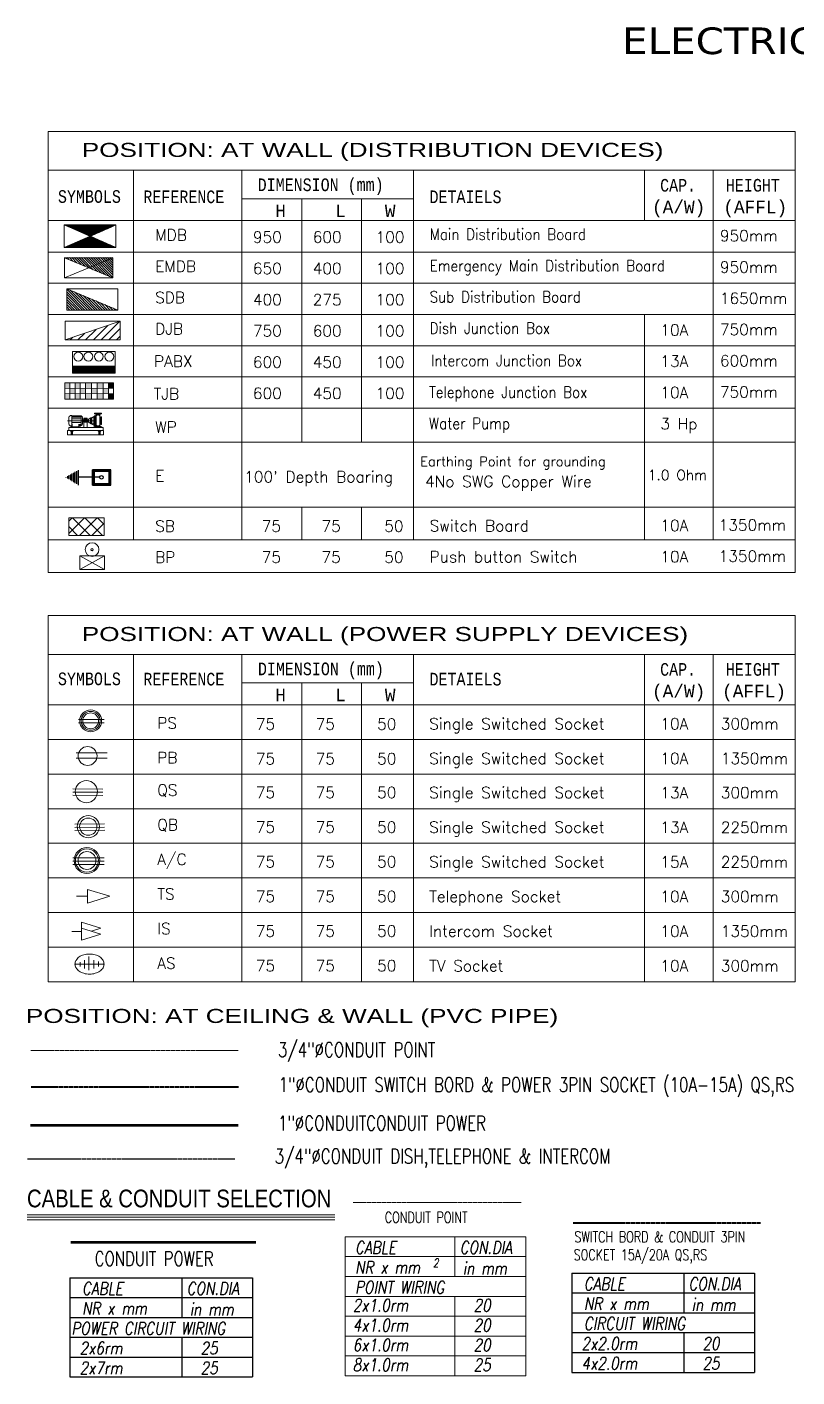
# Model space of a CAD drawing. Header units: inches. Extents: x 23915 to 29834, y 6638 to 7786.
# Drawn here: x 29247.8 to 29463.5, y 7266.6 to 7644.8 of the extents above; entities that cross this region are included whole.
import ezdxf

# ---------------------------------------------------------------- set-up
doc = ezdxf.new("R2010")
doc.units = ezdxf.units.IN
doc.header["$MEASUREMENT"] = 0
for name, pattern in [('BORDER', [1.75, 0.5, -0.25, 0.5, -0.25, 0, -0.25]), ('CENTER', [2, 1.25, -0.25, 0.25, -0.25]), ('CENTER2', [1.125, 0.75, -0.125, 0.125, -0.125]), ('HIDDEN', [0.375, 0.25, -0.125])]:
    doc.linetypes.add(name, pattern=pattern)
for name, color, linetype, lineweight in [('AN-TEXT-LEVEL', 252, 'Continuous', 18), ('CONDUIT', 10, 'HIDDEN', 18), ('E-AC-Socket-15A', 52, 'Continuous', 18), ('E-BP-Bell-Push', 190, 'Continuous', 18), ('E-CKT', 7, 'Continuous', 9), ('E-Con-Point', 204, 'HIDDEN', 20), ('E-Conduit-Power', 150, 'Continuous', 53), ('E-Conduit-QS RS SB', 6, 'CENTER2', 40), ('E-DJB Steel Box', 122, 'Continuous', 18), ('E-fixtur', 2, 'Continuous', 18), ('E-IS-Intercome-Socket', 201, 'Continuous', 18), ('E-Legend', 7, 'Continuous', 20), ('E-MDB', 1, 'Continuous', 15), ('E-PS-Socket-5A', 32, 'Continuous', 18), ('E-QB-Socket-20A', 40, 'Continuous', 18), ('E-QS-Socket-15A', 30, 'Continuous', 18), ('E-SB-Switch-Board', 5, 'Continuous', 18), ('E-Sub-Distrubtion board', 242, 'Continuous', 18), ('E-Tel Dish IC-Conduit', 11, 'BORDER', 30), ('E-Telephone-Socket', 11, 'Continuous', 18), ('E-TJB Steel Box', 14, 'Continuous', 18), ('E-Tv-Socket', 13, 'Continuous', 18), ('E. FITTING3', 56, 'Continuous', 18), ('ELEC-FITTING', 118, 'Continuous', 20)]:
    doc.layers.add(name, color=color, linetype=linetype, lineweight=lineweight)
doc.layers.add('TEXT', color=5, linetype='Continuous')
doc.styles.add('DIM', font='arial.ttf', dxfattribs={"width": 0.8, "height": 5})
doc.styles.add('SIMPLEX', font='simplex.shx', dxfattribs={"width": 0.7})
doc.styles.add('TAHUMA', font='tahoma.ttf')
doc.styles.add('TAVE1', font='ROMANS.shx', dxfattribs={"width": 0.75})
doc.styles.add('TEX', font='monotxt.shx', dxfattribs={"height": 12})
doc.styles.add('TIMES', font='ARIALN.TTF')

# ---------------------------------------------------------------- blocks, each defined once
blk = doc.blocks.new('*X29')
at = {"color": 0}
for p, q in [((10767.22, 16968.55), (10776.15, 16977.47)), ((10768.99, 16968.55), (10779.18, 16978.74)), ((10770.76, 16968.55), (10782.22, 16980.01)), ((10772.53, 16968.55), (10785.26, 16981.29)), ((10774.29, 16968.55), (10788.3, 16982.56)), ((10776.06, 16968.55), (10790.67, 16983.16)), ((10777.83, 16968.55), (10790.67, 16981.39)), ((10779.6, 16968.55), (10790.67, 16979.63)), ((10781.36, 16968.55), (10790.67, 16977.86)), ((10754.85, 16968.55), (10754.87, 16968.57)), ((10756.62, 16968.55), (10757.91, 16969.84)), ((10758.38, 16968.55), (10760.95, 16971.12)), ((10760.15, 16968.55), (10763.99, 16972.39)), ((10761.92, 16968.55), (10767.03, 16973.66)), ((10763.69, 16968.55), (10770.07, 16974.93)), ((10765.46, 16968.55), (10773.11, 16976.2)), ((10783.13, 16968.55), (10790.67, 16976.09)), ((10784.9, 16968.55), (10790.67, 16974.32)), ((10786.67, 16968.55), (10790.67, 16972.55)), ((10788.44, 16968.55), (10790.67, 16970.79)), ((10790.2, 16968.55), (10790.67, 16969.02))]:
    blk.add_line(p, q, dxfattribs=at)
blk = doc.blocks.new('SDB')
for p, q in [((0, -7.5), (17.93, 0)), ((0, -7.5), (0, 0)), ((0, 0), (17.93, 0)), ((17.93, 0), (17.93, -7.5)), ((0, -7.5), (17.93, -7.5))]:
    blk.add_line(p, q)
at = {"xscale": 0.5, "yscale": 0.5, "zscale": 0.5}
blk.add_blockref('*X29', (-5377.41, -8491.77), dxfattribs=at)
blk = doc.blocks.new('SW')
h = blk.add_hatch()
h.set_pattern_fill('ANSI37', color=256, scale=24, style=0)
h.set_pattern_definition([(45, (-59.5238, -1151.0284), (-2.12132, 2.12132), []), (135, (-59.5238, -1151.0284), (-2.12132, -2.12132), [])])
h.paths.add_polyline_path([(-24, -15.52), (-12, -15.52), (-12, -21.52), (-24, -21.52)])
for p, q in [((-24, -15.52), (-12, -15.52)), ((-24, -15.52), (-24, -21.52)), ((-12, -15.52), (-12, -21.52)), ((-24, -21.52), (-12, -21.52))]:
    blk.add_line(p, q)
blk = doc.blocks.new('A$C4DCB0E22')
at = {"layer": 'E-SB-Switch-Board', "xscale": 1.5, "yscale": 1.5, "zscale": 1.5, "rotation": 90.05046403147966}
blk.add_blockref('SW', (-23.29, 35.98), dxfattribs=at)
blk = doc.blocks.new('P')
h = blk.add_hatch()
h.set_pattern_fill('ANSI31', color=256, style=0)
h.set_pattern_definition([(45, (5262.17775, 6617.84506), (-0.0883883476, 0.0883883476), [])])
h.paths.add_polyline_path([(-3.05, -22.93), (9.68, -17.33), (-15.78, -17.33)])
h = blk.add_hatch()
h.set_pattern_fill('ANSI31', color=256, style=0)
h.set_pattern_definition([(315, (5262.17775, -6663.70471), (-0.0883883476, -0.0883883476), [])])
h.paths.add_polyline_path([(-3.05, -22.93), (9.68, -28.53), (-15.78, -28.53)])
for p, q in [((-3.05, -22.93), (-15.78, -17.33)), ((-15.78, -17.33), (9.68, -17.33)), ((-15.78, -28.53), (-15.78, -17.33)), ((-3.05, -22.93), (9.68, -17.33)), ((9.68, -17.33), (9.68, -28.53)), ((-15.78, -28.53), (-3.05, -22.93)), ((-3.05, -22.93), (9.68, -28.53)), ((9.68, -28.53), (-15.78, -28.53))]:
    blk.add_line(p, q)
blk = doc.blocks.new('*X53')
at = {"color": 0}
for p, q in [((10774.3, 16968.5), (10788.3, 16982.6)), ((10776.1, 16968.5), (10790.7, 16983.2)), ((10777.8, 16968.5), (10790.7, 16981.4)), ((10760.2, 16968.5), (10764, 16972.4)), ((10761.9, 16968.5), (10767, 16973.7)), ((10763.7, 16968.5), (10770.1, 16974.9)), ((10765.5, 16968.5), (10773.1, 16976.2)), ((10767.2, 16968.5), (10776.1, 16977.5)), ((10769, 16968.5), (10779.2, 16978.7)), ((10770.8, 16968.5), (10782.2, 16980)), ((10772.5, 16968.5), (10785.3, 16981.3)), ((10779.6, 16968.5), (10790.7, 16979.6)), ((10781.4, 16968.5), (10790.7, 16977.9)), ((10783.1, 16968.5), (10790.7, 16976.1)), ((10784.9, 16968.5), (10790.7, 16974.3)), ((10786.7, 16968.5), (10790.7, 16972.6)), ((10754.8, 16968.5), (10754.9, 16968.6)), ((10756.6, 16968.5), (10757.9, 16969.8)), ((10758.4, 16968.5), (10761, 16971.1)), ((10788.4, 16968.5), (10790.7, 16970.8)), ((10790.2, 16968.5), (10790.7, 16969))]:
    blk.add_line(p, q, dxfattribs=at)
blk = doc.blocks.new('A$C46D62743')
for p, q in [((17, 65), (316, 368)), ((57, 25), (356, 328))]:
    blk.add_line(p, q)
for radius in [183, 158, 133]:
    blk.add_circle((183, 183), radius)
blk = doc.blocks.new('3PIN15A')
for p, q in [((-7.54, -5.07), (6.43, 8.9)), ((-6.06, -6.56), (7.92, 7.41)), ((-4.57, -8.05), (9.41, 5.92))]:
    blk.add_line(p, q)
blk.add_circle((0, 0), 7.37)
blk = doc.blocks.new('A$C44EE3311')
for p, q in [((20, 94), (439, 513)), ((64, 49), (484, 468)), ((109, 5), (529, 424))]:
    blk.add_line(p, q)
for radius in [246, 221, 171]:
    blk.add_circle((246, 246), radius)
blk = doc.blocks.new('A$C12B00F2E')
for p, q in [((660, 136), (223, 271)), ((223, 0), (223, 271)), ((0, 136), (223, 136)), ((660, 136), (223, 0))]:
    blk.add_line(p, q)
blk = doc.blocks.new('E-TV')
at = {"layer": 'E-Tv-Socket'}
for p, q in [((-26.5, 13), (-0.8, 13)), ((-22, 15.2), (-22, 11.3)), ((-18.1, 16.9), (-18.1, 9.6)), ((-14.2, 18.5), (-14.2, 6.3)), ((-9.7, 16.9), (-9.7, 9.6)), ((-5.8, 15.2), (-5.8, 10.7))]:
    blk.add_line(p, q, dxfattribs=at)
for centre, radius, start, end in [((-20.2, 13), 6.31, 149.2053, 180), ((-20.2, 13), 6.31, 180, 210.7947), ((-17, 11.1), 9.96, 124.7991, 149.2053), ((-15, 8.1), 13.6, 106.0599, 124.7991), ((-13.6, 3.5), 18.4, 90, 106.0599), ((-13.6, 3.5), 18.4, 73.9401, 90), ((-12.3, 8.1), 13.6, 55.2009, 73.9401), ((-10.2, 11.1), 9.96, 30.7947, 55.2009), ((-7.1, 13), 6.31, 0, 30.7947), ((-7.1, 13), 6.31, 329.2053, 0), ((-17, 14.8), 9.96, 210.7947, 235.2009), ((-15, 17.8), 13.6, 235.2009, 253.9401), ((-13.6, 22.5), 18.4, 253.9401, 270), ((-13.6, 22.5), 18.4, 270, 286.0599), ((-12.3, 17.8), 13.6, 286.0599, 304.7991), ((-10.2, 14.8), 9.96, 304.7991, 329.2053)]:
    blk.add_arc(centre, radius, start, end, dxfattribs=at)
blk = doc.blocks.new('A$C35A322F8')
for p, q in [((660, 271), (223, 407)), ((223, 0), (223, 407)), ((0, 213), (223, 213)), ((660, 271), (223, 136)), ((660, 136), (223, 0)), ((660, 136), (442, 203))]:
    blk.add_line(p, q)
blk = doc.blocks.new('motor')
at = {"layer": 'ELEC-FITTING', "linetype": 'Continuous', "ltscale": 30}
for p, q in [((25.1, 12.3), (-0.1, 12.3)), ((1.1, 9.5), (1.1, 15.1)), ((3.6, 16.8), (2.2, 16.8)), ((3.6, 7.8), (3.6, 16.8)), ((12, 16.5), (3.6, 16.5)), ((12, 16.3), (3.6, 16.3)), ((12, 15.5), (3.6, 15.5)), ((12, 14), (3.6, 14)), ((12, 8.1), (12, 16.5)), ((13, 9.7), (13, 14.9)), ((13.4, 13.5), (13, 13.5)), ((13.2, 13.1), (13.4, 13.1)), ((14.4, 12.7), (13.2, 12.7)), ((14.1, 14.6), (14.1, 6.2)), ((17.2, 14.6), (14.1, 14.6)), ((17.2, 14.4), (14.1, 14.4)), ((17.2, 13.6), (14.1, 13.6)), ((14.7, 13.1), (14.4, 13.1)), ((14.4, 11.5), (14.4, 13.1)), ((16.5, 13.5), (14.7, 13.5)), ((14.7, 11.1), (14.7, 13.5)), ((15.3, 11.1), (15.3, 13.5)), ((16, 11.1), (16, 13.5)), ((16.5, 11.1), (16.5, 13.5)), ((16.9, 13.1), (16.5, 13.1)), ((16.9, 11.5), (16.9, 13.1)), ((18, 12.7), (16.9, 12.7)), ((17.2, 14.6), (17.2, 6.2)), ((18.4, 13.5), (18, 13.5)), ((18, 11), (18, 13.5)), ((23.7, 16.4), (20.8, 14.7)), ((22.9, 15), (21.4, 14.7)), ((29.7, 19), (23.6, 19)), ((23.6, 18.4), (23.6, 19)), ((29.7, 18.4), (23.6, 18.4)), ((25.1, 16.4), (24.3, 16.4)), ((24.5, 18.1), (24.5, 18.4)), ((28.8, 18.1), (24.5, 18.1)), ((25.1, 6.8), (25.1, 18.1)), ((28.2, 6.8), (28.2, 18.1)), ((29.3, 14.1), (28.2, 14.1)), ((28.8, 18.1), (28.8, 18.4)), ((29.3, 8.9), (29.3, 15.7)), ((29.9, 15.7), (29.3, 15.7)), ((29.7, 19), (29.7, 18.4)), ((29.9, 8.9), (29.9, 15.7)), ((0, 0), (0, 3.7)), ((31.6, 3.7), (0, 3.7)), ((31.6, 0), (0, 0)), ((1.2, 3.7), (1.2, 6.2)), ((31.3, 6.2), (1.2, 6.2)), ((3.6, 7.8), (2.2, 7.8)), ((4.9, 3.1), (2.5, 3.1)), ((4.7, 3.1), (2.7, 2.7)), ((4.7, 2.7), (2.7, 2.3)), ((4.7, 2.7), (2.7, 2.7)), ((4.7, 2.3), (2.7, 1.9)), ((4.7, 2.3), (2.7, 2.3)), ((4.7, 1.9), (2.7, 1.5)), ((4.7, 1.9), (2.7, 1.9)), ((4.7, 1.5), (2.7, 1.2)), ((4.7, 1.5), (2.7, 1.5)), ((4.7, 1.2), (2.7, 0.8)), ((4.7, 1.2), (2.7, 1.2)), ((4.7, 0.8), (2.7, 0.4)), ((4.7, 0.8), (2.7, 0.8)), ((4.7, 0.4), (2.7, 0)), ((4.7, 0.4), (2.7, 0.4)), ((2.8, 6.2), (2.8, 6.9)), ((11.2, 6.9), (2.8, 6.9)), ((3.1, 1.8), (3.1, 1.8)), ((12, 10.6), (3.6, 10.6)), ((4, 9.1), (3.6, 9.1)), ((4, 8.3), (3.6, 8.3)), ((4, 8.1), (3.6, 8.1)), ((4, 9.4), (4, 6.9)), ((9.9, 9.4), (9.9, 6.9)), ((12, 9.1), (9.9, 9.1)), ((12, 8.3), (9.9, 8.3)), ((12, 8.1), (9.9, 8.1)), ((11.2, 6.2), (11.2, 6.9)), ((13.4, 11.1), (13, 11.1)), ((14.4, 11.9), (13.2, 11.9)), ((13.2, 11.5), (13.4, 11.5)), ((14.7, 11.5), (14.4, 11.5)), ((16.5, 11.1), (14.7, 11.1)), ((16.9, 11.5), (16.5, 11.5)), ((18, 11.9), (16.9, 11.9)), ((18.4, 11), (18, 11)), ((23.7, 8.1), (20.8, 9.9)), ((22.9, 9.6), (21.4, 9.9)), ((30.1, 6.8), (23, 6.8)), ((23, 6.8), (23, 6.2)), ((24.2, 6.8), (25.1, 7.7)), ((25.1, 8.1), (24.3, 8.1)), ((28.2, 7.7), (25.1, 7.7)), ((26.7, 7.2), (26.7, 7.7)), ((26.7, 3.1), (26.7, 3.7)), ((26.7, 3.7), (29.2, 3.7)), ((29.2, 3.1), (26.7, 3.1)), ((28.9, 3.1), (27, 2.7)), ((28.9, 2.7), (27, 2.7)), ((28.9, 2.7), (27, 2.3)), ((28.9, 2.3), (27, 2.3)), ((28.9, 2.3), (27, 1.9)), ((28.9, 1.9), (27, 1.9)), ((28.9, 1.9), (27, 1.5)), ((28.9, 1.5), (27, 1.5)), ((28.9, 1.5), (27, 1.2)), ((28.9, 1.2), (27, 1.2)), ((28.9, 1.2), (27, 0.8)), ((28.9, 0.8), (27, 0.8)), ((28.9, 0.8), (27, 0.4)), ((28.9, 0.4), (27, 0.4)), ((28.9, 0.4), (27, 0)), ((27.3, 1.8), (27.3, 1.8)), ((29.3, 10.5), (28.2, 10.5)), ((29.1, 6.8), (28.2, 7.7)), ((29.2, 3.7), (29.2, 3.1)), ((29.9, 8.9), (29.3, 8.9)), ((30.1, 6.2), (30.1, 6.8)), ((31.3, 3.7), (31.3, 6.2)), ((31.6, 0), (31.6, 3.7))]:
    blk.add_line(p, q, dxfattribs=at)
for points in [[(13.2, 11.5), (13.2, 13.1)], [(13.4, 11.1), (13.4, 13.5)], [(21.4, 9.9), (21.4, 14.7)], [(22.9, 9.6), (22.9, 15)], [(2.5, 3.1), (2.5, 3.7), (4.9, 3.7), (4.9, 3.1)]]:
    blk.add_lwpolyline(points, dxfattribs=at)
for points in [[(18.4, 11), (18.4, 13.5, -0.414214), (18.5, 13.6), (20.2, 14.7), (20.2, 9.9), (18.5, 10.9, -0.414214)], [(20.8, 9.8), (20.8, 14.8, 0.414214), (20.7, 14.9), (20.5, 14.9), (20.5, 9.7), (20.7, 9.7, 0.414214)], [(23.7, 8.1), (23.7, 16.5, -0.414214), (23.8, 16.6), (23.9, 16.6), (23.9, 7.9), (23.8, 7.9, -0.414214)], [(24.3, 7.8), (24.3, 16.7, 0.414214), (24.1, 16.8), (24, 16.8, 0.414214), (23.9, 16.7), (23.9, 7.8, 0.414214), (24, 7.7), (24.1, 7.7, 0.414214)]]:
    blk.add_lwpolyline(points, format="xyb", close=True, dxfattribs=at)
for centre, radius, start, end in [((2.9, 15.1), 1.78, 114.5294, 180), ((11.2, 14.9), 1.78, 0, 65.4071), ((26.7, 15.1), 2.22, 46.174, 133.826), ((2.9, 9.5), 1.78, 180, 245.4706), ((11.2, 9.7), 1.78, 294.5929, 0), ((26.7, 9.9), 2.22, 226.174, 313.826)]:
    blk.add_arc(centre, radius, start, end, dxfattribs=at)
blk = doc.blocks.new('A$C19202BDE')
for p, q in [((0, 89), (419, 509)), ((45, 45), (464, 464)), ((89, 0), (509, 419))]:
    blk.add_line(p, q)
for radius in [221, 171]:
    blk.add_circle((226, 242), radius)

msp = doc.modelspace()

# ---------------------------------------------------------------- hatches: boundary and pattern name
at = {"layer": 'CONDUIT', "linetype": 'ByBlock', "lineweight": 25}
h = msp.add_hatch(dxfattribs=at)
h.set_pattern_fill('BRICK', color=256, scale=0.4225, angle=-90, style=0)
h.set_pattern_definition([(270, (30087.06336, 11000.84192), (0.105625, -3e-17), []), (360, (30087.06336, 11000.84192), (8e-17, 0.21125), [0.105625, -0.105625]), (360, (30087.06336, 11000.7363), (8e-17, 0.21125), [-0.105625, 0.105625])])
h.paths.add_polyline_path([(29271.25, 7516.5), (29271.25, 7520.76), (29266.12, 7520.76), (29266.12, 7518.68), (29266.56, 7518.68), (29266.56, 7520.33), (29270.81, 7520.33), (29270.81, 7516.93), (29266.56, 7516.93), (29266.56, 7518.68), (29266.12, 7518.68), (29266.12, 7516.5)])
at = {"layer": 'E-TJB Steel Box'}
h = msp.add_hatch(color=256, dxfattribs=at)
h.paths.add_polyline_path([(29259.79, 7545.12), (29258.4, 7545.12), (29258.4, 7543.62), (29259.79, 7543.62)])
h.paths.add_polyline_path([(29262.69, 7545.12), (29261.27, 7545.12), (29261.27, 7543.62), (29262.69, 7543.61)])
h.paths.add_polyline_path([(29265.83, 7545.12), (29264.14, 7545.12), (29264.14, 7543.61), (29265.83, 7543.61)])
h.paths.add_polyline_path([(29269.1, 7545.12), (29267.47, 7545.12), (29267.47, 7543.6), (29269.1, 7543.6)])
h = msp.add_hatch(color=256, dxfattribs=at)
h.paths.add_polyline_path([(29259.79, 7542.11), (29258.4, 7542.11), (29258.4, 7540.54), (29259.79, 7540.54)])
h.paths.add_polyline_path([(29262.69, 7542.1), (29261.27, 7542.11), (29261.27, 7540.54), (29262.69, 7540.54)])
h.paths.add_polyline_path([(29265.83, 7542.1), (29264.14, 7542.1), (29264.14, 7540.54), (29265.83, 7540.54)])
h.paths.add_polyline_path([(29269.1, 7542.09), (29267.47, 7542.09), (29267.47, 7540.54), (29269.1, 7540.54)])
h = msp.add_hatch(color=256, dxfattribs=at)
h.paths.add_polyline_path([(29270.65, 7543.6), (29269.1, 7543.6), (29269.1, 7542.09), (29270.65, 7542.09)])
h.paths.add_polyline_path([(29267.47, 7543.6), (29265.83, 7543.61), (29265.83, 7542.1), (29267.47, 7542.09)])
h.paths.add_polyline_path([(29262.69, 7542.1), (29264.14, 7542.1), (29264.14, 7543.61), (29262.69, 7543.61)])
h.paths.add_polyline_path([(29259.79, 7542.11), (29261.27, 7542.11), (29261.27, 7543.62), (29259.79, 7543.62)])
h = msp.add_hatch(color=256, dxfattribs=at)
h.paths.add_polyline_path([(29270.65, 7543.6), (29272.04, 7543.59), (29272.04, 7545.12), (29270.65, 7545.12)])
h.paths.add_polyline_path([(29270.65, 7540.54), (29272.04, 7540.54), (29272.04, 7542.08), (29270.65, 7542.09)])

# ---------------------------------------------------------------- linework, layer by layer
at = {"layer": 'AN-TEXT-LEVEL'}
for p, q in [((29262.58, 7492.86), (29262.58, 7494.04)), ((29267.02, 7492.86), (29267.67, 7492.86))]:
    msp.add_line(p, q, dxfattribs=at)
at = {"layer": 'CONDUIT', "linetype": 'ByBlock', "lineweight": 25}
for p, q in [((29259.1, 7518.98), (29259.1, 7518.36)), ((29259.52, 7519.22), (29259.52, 7518.1)), ((29259.94, 7519.45), (29259.94, 7517.84)), ((29260.37, 7519.69), (29260.36, 7517.58)), ((29260.79, 7519.92), (29260.79, 7517.33)), ((29261.21, 7520.16), (29261.21, 7517.07)), ((29261.64, 7520.39), (29261.63, 7516.81)), ((29262.15, 7520.68), (29262.15, 7516.5)), ((29258.68, 7518.75), (29258.68, 7518.61)), ((29268.08, 7518.68), (29262.15, 7518.68))]:
    msp.add_line(p, q, dxfattribs=at)
for points in [[(29271.25, 7520.76), (29266.12, 7520.76), (29266.12, 7516.5), (29271.25, 7516.5)], [(29270.81, 7520.33), (29266.56, 7520.33), (29266.56, 7516.93), (29270.81, 7516.93)]]:
    msp.add_lwpolyline(points, close=True, dxfattribs=at)
msp.add_circle((29268.64, 7518.66), 0.509, dxfattribs=at)
at = {"layer": 'E-BP-Bell-Push', "color": 200}
for p, q in [((29262.58, 7496.71), (29269.51, 7492.86)), ((29269.51, 7496.71), (29262.58, 7492.86)), ((29262.58, 7496.71), (29262.58, 7492.86)), ((29269.51, 7496.71), (29262.58, 7496.71)), ((29269.51, 7492.86), (29269.51, 7496.71)), ((29262.58, 7492.86), (29269.51, 7492.86))]:
    msp.add_line(p, q, dxfattribs=at)
msp.add_circle((29266, 7498.42), 1.92, dxfattribs=at)
for start, end in [(0.0177, 180.0177), (180.0177, 0.0177)]:
    msp.add_arc((29265.99, 7498.39), 0.288, start, end, dxfattribs=at)
at = {"layer": 'E-Con-Point', "ltscale": 0.005}
for p, q in [((29248.83, 7358.05), (29306.96, 7358.05)), ((29339.14, 7315.5), (29386.24, 7315.48))]:
    msp.add_line(p, q, dxfattribs=at)
at = {"layer": 'E-Con-Point', "linetype": 'ByBlock'}
for p, q in [((29336.87, 7305.89), (29387.48, 7305.89)), ((29336.87, 7305.89), (29336.87, 7266.95)), ((29367.64, 7305.89), (29367.64, 7294.77)), ((29387.48, 7305.89), (29387.48, 7266.95)), ((29336.87, 7300.33), (29387.48, 7300.33)), ((29336.87, 7294.77), (29387.48, 7294.77)), ((29336.87, 7289.2), (29387.48, 7289.2)), ((29367.64, 7289.2), (29367.64, 7266.95)), ((29336.87, 7283.64), (29387.48, 7283.64)), ((29336.87, 7278.08), (29387.48, 7278.08)), ((29336.87, 7272.51), (29387.48, 7272.51)), ((29336.87, 7266.95), (29387.48, 7266.95))]:
    msp.add_line(p, q, dxfattribs=at)
at = {"layer": 'E-Conduit-Power', "ltscale": 0.0001}
for p, q in [((29248.79, 7337.2), (29306.91, 7337.2)), ((29260.03, 7304.38), (29311.93, 7304.38))]:
    msp.add_line(p, q, dxfattribs=at)
at = {"layer": 'E-Conduit-Power', "linetype": 'ByBlock', "lineweight": -2}
for p, q in [((29259.78, 7294.42), (29310.99, 7294.42)), ((29259.78, 7294.42), (29259.78, 7266.61)), ((29291.15, 7294.42), (29291.15, 7283.3)), ((29310.99, 7294.42), (29310.99, 7277.73)), ((29259.78, 7288.86), (29310.99, 7288.86)), ((29259.78, 7283.3), (29310.99, 7283.3)), ((29259.78, 7277.73), (29310.99, 7277.73)), ((29291.15, 7277.73), (29291.15, 7266.61)), ((29310.99, 7277.73), (29310.99, 7266.61)), ((29259.78, 7272.17), (29310.99, 7272.17)), ((29259.78, 7266.61), (29310.99, 7266.61))]:
    msp.add_line(p, q, dxfattribs=at)
at = {"layer": 'E-Conduit-QS RS SB', "ltscale": 0.005}
for p, q in [((29248.95, 7347.87), (29307.08, 7347.87)), ((29400.79, 7309.76), (29453.34, 7309.76))]:
    msp.add_line(p, q, dxfattribs=at)
at = {"layer": 'E-Conduit-QS RS SB', "linetype": 'ByBlock', "lineweight": -2}
for p, q in [((29400.37, 7295.72), (29451.58, 7295.72)), ((29400.37, 7295.72), (29400.37, 7267.91)), ((29400.37, 7295.72), (29451.58, 7295.72)), ((29400.37, 7295.72), (29400.37, 7267.91)), ((29431.74, 7295.72), (29431.74, 7284.6)), ((29431.74, 7295.72), (29431.74, 7284.6)), ((29451.58, 7295.72), (29451.58, 7279.03)), ((29451.58, 7295.72), (29451.58, 7279.03)), ((29400.37, 7290.16), (29451.58, 7290.16)), ((29400.37, 7290.16), (29451.58, 7290.16)), ((29400.37, 7284.6), (29451.58, 7284.6)), ((29400.37, 7284.6), (29451.58, 7284.6)), ((29400.37, 7279.03), (29451.58, 7279.03)), ((29400.37, 7279.03), (29451.58, 7279.03)), ((29431.74, 7279.03), (29431.74, 7267.91)), ((29431.74, 7279.03), (29431.74, 7267.91)), ((29451.58, 7279.03), (29451.58, 7267.91)), ((29451.58, 7279.03), (29451.58, 7267.91)), ((29400.37, 7273.47), (29451.58, 7273.47)), ((29400.37, 7273.47), (29451.58, 7273.47)), ((29400.37, 7267.91), (29451.58, 7267.91)), ((29400.37, 7267.91), (29451.58, 7267.91))]:
    msp.add_line(p, q, dxfattribs=at)
at = {"layer": 'E-DJB Steel Box'}
for p, q in [((29273.88, 7562.38), (29258.43, 7562.37)), ((29258.43, 7562.37), (29258.44, 7557.17)), ((29258.44, 7557.17), (29273.88, 7562.38)), ((29270.39, 7561.2), (29266.37, 7557.18)), ((29273.66, 7562.3), (29268.54, 7557.18)), ((29273.88, 7557.18), (29273.88, 7562.38)), ((29258.44, 7557.17), (29273.88, 7557.18)), ((29260.59, 7557.9), (29259.86, 7557.18)), ((29263.86, 7559), (29262.03, 7557.18)), ((29267.12, 7560.1), (29264.2, 7557.18)), ((29273.88, 7560.36), (29270.71, 7557.18)), ((29273.88, 7558.19), (29272.88, 7557.18))]:
    msp.add_line(p, q, dxfattribs=at)
at = {"layer": 'E-fixtur', "color": 1}
for p, q in [((29253.75, 7615.55), (29462.98, 7615.55)), ((29253.75, 7615.55), (29253.75, 7492.03)), ((29462.98, 7492.03), (29462.98, 7615.55)), ((29253.75, 7492.03), (29462.98, 7492.03)), ((29253.75, 7479.92), (29253.75, 7377.32)), ((29253.75, 7479.92), (29462.98, 7479.92)), ((29462.98, 7377.32), (29462.98, 7479.92)), ((29253.75, 7377.32), (29462.98, 7377.32))]:
    msp.add_line(p, q, dxfattribs=at)
at = {"layer": 'E-fixtur', "color": 36}
for p, q in [((29253.75, 7604.69), (29462.98, 7604.69)), ((29277.59, 7501.16), (29277.59, 7604.69)), ((29307.99, 7501.16), (29307.99, 7604.69)), ((29356.01, 7501.16), (29356.01, 7604.69)), ((29420.72, 7590.57), (29420.72, 7604.69)), ((29440.04, 7501.16), (29440.04, 7604.69)), ((29307.99, 7596.67), (29356.01, 7596.67)), ((29324.75, 7596.67), (29324.75, 7528.54)), ((29341.51, 7596.67), (29341.51, 7528.54)), ((29253.75, 7590.57), (29462.98, 7590.57)), ((29253.75, 7581.78), (29462.98, 7581.78)), ((29253.75, 7573.03), (29462.98, 7573.03)), ((29253.75, 7564.28), (29462.98, 7564.28)), ((29420.72, 7501.16), (29420.72, 7564.28)), ((29253.75, 7555.54), (29462.98, 7555.54)), ((29253.75, 7546.79), (29462.98, 7546.79)), ((29253.75, 7538.04), (29462.98, 7538.04)), ((29253.75, 7528.54), (29462.98, 7528.54)), ((29253.75, 7510.28), (29462.98, 7510.28)), ((29324.75, 7510.28), (29324.75, 7501.16)), ((29341.51, 7510.09), (29341.51, 7501.16)), ((29253.75, 7501.16), (29462.98, 7501.16)), ((29253.75, 7469.05), (29462.98, 7469.05)), ((29277.59, 7377.32), (29277.59, 7469.05)), ((29307.99, 7377.32), (29307.99, 7469.05)), ((29356.01, 7377.32), (29356.01, 7469.05)), ((29420.72, 7377.32), (29420.72, 7469.05)), ((29440.04, 7377.32), (29440.04, 7469.05)), ((29307.99, 7461.04), (29356.01, 7461.04)), ((29324.75, 7461.04), (29324.75, 7377.32)), ((29341.51, 7461.04), (29341.51, 7377.32)), ((29253.75, 7454.94), (29462.98, 7454.94)), ((29253.75, 7445.24), (29462.98, 7445.24)), ((29253.75, 7435.53), (29462.98, 7435.53)), ((29253.75, 7425.83), (29462.98, 7425.83)), ((29253.75, 7416.13), (29462.98, 7416.13)), ((29253.75, 7406.43), (29462.98, 7406.43)), ((29253.75, 7396.73), (29462.98, 7396.73)), ((29253.75, 7387.02), (29462.98, 7387.02))]:
    msp.add_line(p, q, dxfattribs=at)
at = {"layer": 'E-Legend', "color": 3, "ltscale": 2}
for p, q in [((29247.78, 7312.06), (29334.05, 7312.06)), ((29247.78, 7311.36), (29334.05, 7311.36)), ((29247.78, 7310.67), (29334.05, 7310.67))]:
    msp.add_line(p, q, dxfattribs=at)
at = {"layer": 'E-SB-Switch-Board'}
for p, q in [((29261.54, 7441.46), (29270.26, 7441.46)), ((29261.55, 7439.95), (29270.26, 7439.94))]:
    msp.add_line(p, q, dxfattribs=at)
at = {"layer": 'E-SB-Switch-Board', "extrusion": (0, 0, -1)}
msp.add_ellipse((29264.75, 7440.59), major_axis=(-1.87, -1.87), ratio=1, start_param=3.13784, end_param=9.421025, dxfattribs=at)
at = {"layer": 'E-Sub-Distrubtion board', "color": 3}
for p, q in [((29258.32, 7580.19), (29271.83, 7574.53)), ((29258.32, 7580.19), (29258.32, 7574.53)), ((29258.32, 7580.19), (29271.83, 7580.19)), ((29258.32, 7574.53), (29271.83, 7580.19)), ((29271.83, 7580.19), (29271.83, 7574.53)), ((29258.32, 7574.53), (29271.83, 7574.53))]:
    msp.add_line(p, q, dxfattribs=at)
at = {"layer": 'E-Tel Dish IC-Conduit', "ltscale": 0.002}
msp.add_line((29247.9, 7327.76), (29306.02, 7327.76), dxfattribs=at)
at = {"layer": 'E-TJB Steel Box'}
for p, q in [((29258.4, 7545.12), (29258.4, 7540.54)), ((29272.04, 7545.12), (29258.4, 7545.12)), ((29258.4, 7543.62), (29272.04, 7543.59)), ((29258.4, 7542.11), (29272.04, 7542.08)), ((29259.79, 7545.12), (29259.79, 7540.54)), ((29261.27, 7545.12), (29261.27, 7540.54)), ((29262.69, 7545.12), (29262.69, 7540.48)), ((29264.14, 7545.12), (29264.14, 7540.51)), ((29265.83, 7545.12), (29265.83, 7540.54)), ((29267.47, 7545.12), (29267.47, 7540.51)), ((29269.1, 7545.12), (29269.1, 7540.51)), ((29270.65, 7545.12), (29270.65, 7540.54)), ((29272.04, 7540.54), (29272.04, 7545.12)), ((29258.4, 7540.54), (29272.04, 7540.54))]:
    msp.add_line(p, q, dxfattribs=at)
at = {"layer": 'E. FITTING3', "ltscale": 0.5}
for p, q in [((29272.44, 7549.84), (29260.53, 7549.84)), ((29272.44, 7549.59), (29260.53, 7549.59)), ((29272.44, 7549.36), (29260.53, 7549.36)), ((29272.44, 7549.1), (29260.53, 7549.1)), ((29272.44, 7548.9), (29260.53, 7548.9)), ((29272.44, 7548.64), (29260.53, 7548.64)), ((29272.44, 7548.39), (29260.53, 7548.39)), ((29272.44, 7548.09), (29260.53, 7548.09))]:
    msp.add_line(p, q, dxfattribs=at)
msp.add_lwpolyline([(29272.44, 7553.88), (29272.44, 7547.8), (29260.53, 7547.8), (29260.53, 7553.88)], close=True, dxfattribs=at)
for centre in [(29262.14, 7552.48), (29264.98, 7552.48), (29267.9, 7552.48), (29270.85, 7552.48)]:
    msp.add_circle(centre, 1.24, dxfattribs=at)

# ---------------------------------------------------------------- block references
at = {"layer": 'E-AC-Socket-15A', "xscale": 0.01466945520605271, "yscale": 0.01466945522224705, "zscale": 0.0146694552196272, "rotation": 314.9156490890725}
msp.add_blockref('A$C44EE3311', (29259.48, 7411.31), dxfattribs=at)
at = {"layer": 'E-IS-Intercome-Socket', "xscale": -0.0123826809322054, "yscale": 0.0123826809331149, "zscale": 0.01238268093767518, "rotation": 180}
msp.add_blockref('A$C35A322F8', (29260.33, 7394.07), dxfattribs=at)
at = {"layer": 'E-MDB', "xscale": 0.5697957520278578, "yscale": 0.5697957520342243, "zscale": 0.5697957520278578}
msp.add_blockref('P', (29267.18, 7599.26), dxfattribs=at)
at = {"layer": 'E-PS-Socket-5A', "xscale": -0.01682646401693972, "yscale": 0.01682646401513921, "zscale": 0.01682646401458231, "rotation": 225.384965370892}
msp.add_blockref('A$C46D62743', (29261.26, 7450.41), dxfattribs=at)
at = {"layer": 'E-QB-Socket-20A', "xscale": 0.01409561214391467, "yscale": 0.01409561217587907, "zscale": 0.01409561217528873, "rotation": 315.6897401540111}
msp.add_blockref('A$C19202BDE', (29260.28, 7420.58), dxfattribs=at)
at = {"layer": 'E-QS-Socket-15A', "xscale": 0.4220898829478396, "yscale": 0.422089882945329, "zscale": 0.4220898829428227, "rotation": 314.7849704464856}
msp.add_blockref('3PIN15A', (29264.41, 7430.61), dxfattribs=at)
at = {"layer": 'E-SB-Switch-Board', "xscale": -0.5506447733314417, "yscale": 0.5506447733314417, "zscale": 0.5506447733282025, "rotation": 90}
msp.add_blockref('A$C4DCB0E22', (29269.41, 7507.35), dxfattribs=at)
at = {"layer": 'E-Sub-Distrubtion board', "color": 3, "xscale": -0.3768515974536502, "yscale": 0.3768515974570619, "zscale": 0.3768515974565281, "rotation": 179.9983769500013}
msp.add_blockref('*X53', (25205.53, 13974.93), dxfattribs=at)
at = {"layer": 'E-Sub-Distrubtion board', "xscale": -0.7984329450082441, "yscale": 0.7984329450064251, "zscale": 0.7984329450061678}
msp.add_blockref('SDB', (29273.21, 7571.5), dxfattribs=at)
at = {"layer": 'E-Telephone-Socket', "xscale": -0.01413749999483116, "yscale": 0.01413750000028813, "zscale": 0.0141375, "rotation": 180}
msp.add_blockref('A$C12B00F2E', (29261.61, 7403.22), dxfattribs=at)
at = {"layer": 'E-Tv-Socket', "xscale": -0.3167716584684968, "yscale": 0.3167716584684968, "zscale": 0.3167716584659913, "rotation": 180}
msp.add_blockref('E-TV', (29269.61, 7386.41), dxfattribs=at)
at = {"layer": 'TEXT', "ltscale": 2, "xscale": 0.3188147672954074, "yscale": 0.3188147672954074, "zscale": 0.3188147672954074}
msp.add_blockref('motor', (29259.16, 7530.6), dxfattribs=at)

# ---------------------------------------------------------------- texts
at = {"layer": 'E-CKT', "color": 5, "style": 'TAHUMA', "width": 1.286268}
msp.add_text('ELECTRICAL, TELEPHONE & TV SYSTEM', height=7.4621, dxfattribs=at).set_placement((29414.47, 7637.23))
at = {"layer": 'E-Con-Point', "style": 'TAVE1', "width": 0.75}
for s, height, p in [('3/4"%%CCONDUIT POINT', 4.0921, (29318.09, 7356.25)), ('CONDUIT POINT', 3.0462, (29348, 7309.83))]:
    msp.add_text(s, height=height, dxfattribs=at).set_placement(p)
at = {"layer": 'E-Con-Point', "linetype": 'ByBlock', "style": 'TAVE1', "oblique": 10, "width": 0.8}
for s, height, p in [('CABLE', 3.493, (29339.68, 7301.13)), ('CON.DIA', 3.493, (29369, 7301.13)), ('2', 2.43, (29361.46, 7297.35)), ('NR x mm', 3.493, (29339.68, 7295.57)), ('in mm ', 3.493, (29369.85, 7295.31)), ('POINT WIRING', 3.4931, (29339.68, 7290)), ('2x1.0rm', 3.493, (29339.03, 7284.95)), ('20', 3.493, (29372.9, 7284.95)), ('4x1.0rm', 3.493, (29339.03, 7279.39)), ('20', 3.493, (29372.9, 7279.39)), ('6x1.0rm', 3.493, (29339.03, 7273.82)), ('20', 3.493, (29372.9, 7273.82)), ('8x1.0rm', 3.493, (29339.03, 7268.26)), ('25', 3.493, (29372.9, 7268.26))]:
    msp.add_text(s, height=height, dxfattribs=at).set_placement(p)
at = {"layer": 'E-Conduit-Power', "linetype": 'CENTER', "lineweight": -2, "style": 'TAVE1', "width": 0.75}
for s, height, p in [('1"%%CCONDUITCONDUIT POWER', 4.0921, (29318.09, 7335.7)), ('CONDUIT POWER', 4.0616, (29266.75, 7297.73))]:
    msp.add_text(s, height=height, dxfattribs=at).set_placement(p)
at = {"layer": 'E-Conduit-Power', "linetype": 'ByBlock', "lineweight": -2, "style": 'TAVE1', "oblique": 10, "width": 0.8}
for s, height, p in [('CABLE', 3.493, (29263.18, 7289.66)), ('CON.DIA', 3.493, (29292.51, 7289.66)), ('NR x mm', 3.493, (29263.18, 7284.09)), ('in mm ', 3.493, (29293.35, 7283.84)), ('POWER CIRCUIT WIRING', 3.4931, (29260.2, 7278.47)), ('2x6rm', 3.493, (29262.53, 7272.96)), ('25', 3.493, (29296.41, 7272.96)), ('2x7rm', 3.493, (29262.53, 7267.4)), ('25', 3.493, (29296.41, 7267.4))]:
    msp.add_text(s, height=height, dxfattribs=at).set_placement(p)
at = {"layer": 'E-Conduit-QS RS SB', "lineweight": 18, "style": 'TAVE1', "width": 0.75}
msp.add_text('1"%%CCONDUIT SWITCH BORD & POWER 3PIN SOCKET (10A-15A) QS,RS', height=4.0921, dxfattribs=at).set_placement((29318.25, 7346.46))
at = {"layer": 'E-Conduit-QS RS SB', "lineweight": -2, "style": 'TAVE1', "width": 0.75}
for s, p in [('SWITCH BORD & CONDUIT 3PIN ', (29401.13, 7304.35)), ('SOCKET 15A/20A QS,RS', (29400.92, 7299.32))]:
    msp.add_text(s, height=3.0462, dxfattribs=at).set_placement(p)
at = {"layer": 'E-Conduit-QS RS SB', "linetype": 'ByBlock', "lineweight": -2, "style": 'TAVE1', "oblique": 10, "width": 0.8}
for s, height, p in [('CABLE', 3.493, (29403.78, 7290.96)), ('CABLE', 3.493, (29403.78, 7290.96)), ('CON.DIA', 3.493, (29433.1, 7290.96)), ('CON.DIA', 3.493, (29433.1, 7290.96)), ('NR x mm', 3.493, (29403.78, 7285.4)), ('NR x mm', 3.493, (29403.78, 7285.4)), ('in mm ', 3.493, (29433.95, 7285.14)), ('in mm ', 3.493, (29433.95, 7285.14)), ('CIRCUIT WIRING', 3.4931, (29403.78, 7279.83)), ('CIRCUIT WIRING', 3.4931, (29403.78, 7279.83)), ('2x2.0rm', 3.493, (29403.13, 7274.26)), ('20', 3.493, (29437, 7274.26)), ('20', 3.493, (29437, 7274.26)), ('4x2.0rm', 3.493, (29403.13, 7268.7)), ('25', 3.493, (29437, 7268.7)), ('25', 3.493, (29437, 7268.7))]:
    msp.add_text(s, height=height, dxfattribs=at).set_placement(p)
at = {"layer": 'E-fixtur', "color": 7}
for s, height, style, width, p in [('POSITION: AT WALL (DISTRIBUTION DEVICES)', 3.9361, 'DIM', 1.330194, (29263.13, 7608.42)), ('Main Distribution Board', 3.1489, 'SIMPLEX', 0.881614, (29360.58, 7585.18)), ('Emergency Main Distribution Board', 3.1489, 'SIMPLEX', 0.881614, (29360.58, 7576.38)), ('Sub Distribution Board', 3.1489, 'SIMPLEX', 0.881614, (29360.58, 7567.63)), ('Dish Junction Box', 3.1489, 'SIMPLEX', 0.881614, (29360.58, 7558.89)), ('Intercom Junction Box', 3.1489, 'SIMPLEX', 0.881614, (29360.95, 7549.79)), ('Telephone Junction Box', 3.1489, 'SIMPLEX', 0.881614, (29360.39, 7540.94)), ('Water Pump', 3.149, 'SIMPLEX', 0.881614, (29360.39, 7532.19)), ('POSITION: AT WALL (POWER SUPPLY DEVICES)', 3.9361, 'DIM', 1.330194, (29263.13, 7472.79)), ('POSITION: AT CEILING & WALL (PVC PIPE)', 3.9361, 'DIM', 1.330194, (29247.46, 7365.79))]:
    msp.add_text(s, height=height, dxfattribs=dict(at, style=style, width=width)).set_placement(p)
at = {"layer": 'E-fixtur', "color": 7, "ltscale": 10, "style": 'TEX'}
for s, height, width, p in [('DIMENSION (mm)', 3.5425, 0.822133, (29312.4, 7598.85)), ('CAP.', 3.542, 0.822133, (29425.15, 7598.71)), ('HEIGHT', 3.542, 0.822133, (29443.57, 7598.71)), ('SYMBOLS', 3.542, 0.822133, (29256.45, 7595.56)), ('REFERENCE', 3.542, 0.822133, (29280.37, 7595.48)), ('DETAIELS', 3.542, 0.822133, (29360.55, 7595.48)), ('H', 3.54, 0.972583, (29317.33, 7591.55)), ('L', 3.54, 0.972583, (29334.12, 7591.55)), ('W', 3.54, 0.972583, (29348.03, 7591.55)), ('(A/W)', 3.542, 0.972583, (29422.88, 7592.63)), ('(AFFL)', 3.542, 0.972583, (29442.85, 7592.63)), ('DIMENSION (mm)', 3.5425, 0.822133, (29312.47, 7463.22)), ('CAP.', 3.542, 0.822133, (29425.15, 7463.08)), ('HEIGHT', 3.542, 0.822133, (29443.57, 7463.08)), ('SYMBOLS', 3.542, 0.822133, (29256.45, 7460.43)), ('REFERENCE', 3.542, 0.822133, (29280.37, 7460.35)), ('DETAIELS', 3.542, 0.822133, (29360.55, 7460.35)), ('H', 3.54, 0.972583, (29317.33, 7455.92)), ('L', 3.54, 0.972583, (29334.12, 7455.92)), ('W', 3.54, 0.972583, (29348.03, 7455.92)), ('(A/W)', 3.542, 0.972583, (29422.88, 7456.99)), ('(AFFL)', 3.542, 0.972583, (29442.51, 7456.99))]:
    msp.add_text(s, height=height, dxfattribs=dict(at, width=width)).set_placement(p)
at = {"layer": 'E-fixtur', "color": 7, "style": 'SIMPLEX'}
for s, height, p in [('MDB', 3.149, (29283.68, 7584.99)), ('950', 3.149, (29311.07, 7584.4)), ('600', 3.149, (29327.83, 7584.4)), ('100', 3.149, (29345.42, 7584.4)), ('950mm', 3.149, (29441.9, 7584.78)), ('EMDB', 3.149, (29283.68, 7576.2)), ('650', 3.149, (29311.07, 7575.61)), ('400', 3.149, (29327.83, 7575.61)), ('100', 3.149, (29345.42, 7575.61)), ('950mm', 3.149, (29441.9, 7575.99)), ('SDB', 3.149, (29283.68, 7567.45)), ('400', 3.149, (29311.07, 7566.86)), ('275', 3.149, (29327.83, 7566.86)), ('100', 3.149, (29345.42, 7566.86)), ('1650mm', 3.149, (29441.9, 7567.24)), ('DJB', 3.149, (29283.68, 7558.7)), ('750', 3.149, (29311.07, 7558.11)), ('600', 3.149, (29327.83, 7558.11)), ('100', 3.149, (29345.42, 7558.11)), ('10A', 3.149, (29425.21, 7558.35)), ('750mm', 3.149, (29441.9, 7558.49)), ('PABX', 3.149, (29283.37, 7549.6)), ('600', 3.149, (29311.07, 7549.37)), ('450', 3.149, (29327.83, 7549.37)), ('100', 3.149, (29345.42, 7549.37)), ('13A', 3.149, (29425.21, 7549.61)), ('600mm', 3.149, (29441.9, 7549.74)), ('TJB', 3.149, (29283.26, 7540.47)), ('600', 3.149, (29311.07, 7540.62)), ('450', 3.149, (29327.83, 7540.62)), ('100', 3.149, (29345.42, 7540.62)), ('10A', 3.149, (29425.21, 7540.86)), ('750mm', 3.149, (29441.9, 7541)), ('WP', 3.149, (29283.68, 7531.17)), ('3 Hp', 3.149, (29425.21, 7532.11)), ('Earthing Point for grounding', 2.6765, (29357.94, 7521.77)), ('E', 3.15, (29283.69, 7517.5)), ("100' Depth Boaring", 3.1489, (29308.62, 7517.22)), ('4No SWG Copper Wire', 3.1489, (29359.3, 7515.94)), ('1.0 Ohm', 2.827, (29421.69, 7517.91)), ('SB', 3.149, (29283.68, 7503.41)), ('75', 3.149, (29313.53, 7503.4)), ('75', 3.149, (29330.29, 7503.4)), ('50', 3.149, (29347.87, 7503.4)), ('Switch Board', 3.1489, (29360.58, 7503.52)), ('10A', 3.149, (29425.21, 7503.6)), ('1350mm', 3.149, (29441.54, 7503.72)), ('BP', 3.149, (29283.68, 7494.71)), ('75', 3.149, (29313.53, 7494.7)), ('75', 3.149, (29330.29, 7494.7)), ('50', 3.149, (29347.87, 7494.7)), ('Push button Switch', 3.1489, (29360.58, 7494.82)), ('10A', 3.149, (29425.21, 7494.85)), ('1350mm', 3.149, (29441.54, 7495.02)), ('PS', 3.149, (29284.27, 7448.25)), ('75', 3.149, (29311.88, 7447.95)), ('75', 3.149, (29328.64, 7447.95)), ('50', 3.149, (29345.86, 7447.95)), ('Single Switched Socket', 3.1489, (29360.44, 7448.03)), ('10A', 3.149, (29425.21, 7448.03)), ('300mm', 3.149, (29442.14, 7448.03)), ('PB', 3.149, (29284.27, 7438.54)), ('75', 3.149, (29311.88, 7438.25)), ('75', 3.149, (29328.64, 7438.25)), ('50', 3.149, (29345.86, 7438.25)), ('Single Switched Socket', 3.1489, (29360.44, 7438.33)), ('10A', 3.149, (29425.21, 7438.33)), ('1350mm', 3.149, (29442.14, 7438.33)), ('QS', 3.149, (29284.27, 7429.47)), ('Single Switched Socket', 3.1489, (29360.44, 7428.76)), ('75', 3.149, (29311.88, 7428.77)), ('75', 3.149, (29328.64, 7428.77)), ('50', 3.149, (29345.86, 7428.77)), ('13A', 3.149, (29425.21, 7428.73)), ('300mm', 3.149, (29442.14, 7428.73)), ('QB', 3.149, (29284.27, 7419.76)), ('75', 3.149, (29311.88, 7419.07)), ('75', 3.149, (29328.64, 7419.07)), ('50', 3.149, (29345.86, 7419.07)), ('Single Switched Socket', 3.1489, (29360.44, 7419.06)), ('13A', 3.149, (29425.21, 7419.03)), ('2250mm', 3.149, (29442.14, 7419.03)), ('A/C', 3.149, (29284.27, 7410.06)), ('75', 3.149, (29311.88, 7409.37)), ('75', 3.149, (29328.64, 7409.37)), ('50', 3.149, (29345.86, 7409.37)), ('Single Switched Socket', 3.1489, (29360.44, 7409.35)), ('15A', 3.149, (29425.21, 7409.33)), ('2250mm', 3.149, (29442.14, 7409.33)), ('TS', 3.149, (29284.27, 7400.36)), ('75', 3.149, (29311.88, 7399.67)), ('75', 3.149, (29328.64, 7399.67)), ('50', 3.149, (29345.86, 7399.67)), ('Telephone Socket', 3.1489, (29360.44, 7399.65)), ('10A', 3.149, (29425.21, 7399.63)), ('300mm', 3.149, (29442.14, 7399.63)), ('IS', 3.149, (29284.27, 7390.66)), ('75', 3.149, (29311.88, 7389.96)), ('75', 3.149, (29328.64, 7389.96)), ('50', 3.149, (29345.86, 7389.96)), ('Intercom Socket', 3.1489, (29360.44, 7389.95)), ('10A', 3.149, (29425.21, 7389.92)), ('1350mm', 3.149, (29442.14, 7389.92)), ('AS', 3.149, (29284.27, 7380.96)), ('75', 3.149, (29311.88, 7380.26)), ('75', 3.149, (29328.64, 7380.26)), ('50', 3.149, (29345.86, 7380.26)), ('TV Socket', 3.149, (29360.44, 7380.25)), ('10A', 3.149, (29425.21, 7380.22)), ('300mm', 3.149, (29442.14, 7380.22))]:
    msp.add_text(s, height=height, dxfattribs=at).set_placement(p)
at = {"layer": 'E-Legend', "color": 3, "style": 'TIMES'}
msp.add_text('CABLE & CONDUIT SELECTION', height=4.9617, dxfattribs=at).set_placement((29247.78, 7314.14))
at = {"layer": 'E-Tel Dish IC-Conduit', "lineweight": -2, "ltscale": 0.3, "style": 'TAVE1', "width": 0.75}
msp.add_text('3/4"%%CCONDUIT DISH,TELEPHONE & INTERCOM', height=4.0921, dxfattribs=at).set_placement((29317.19, 7326.43))

doc.saveas('drawing.dxf')
